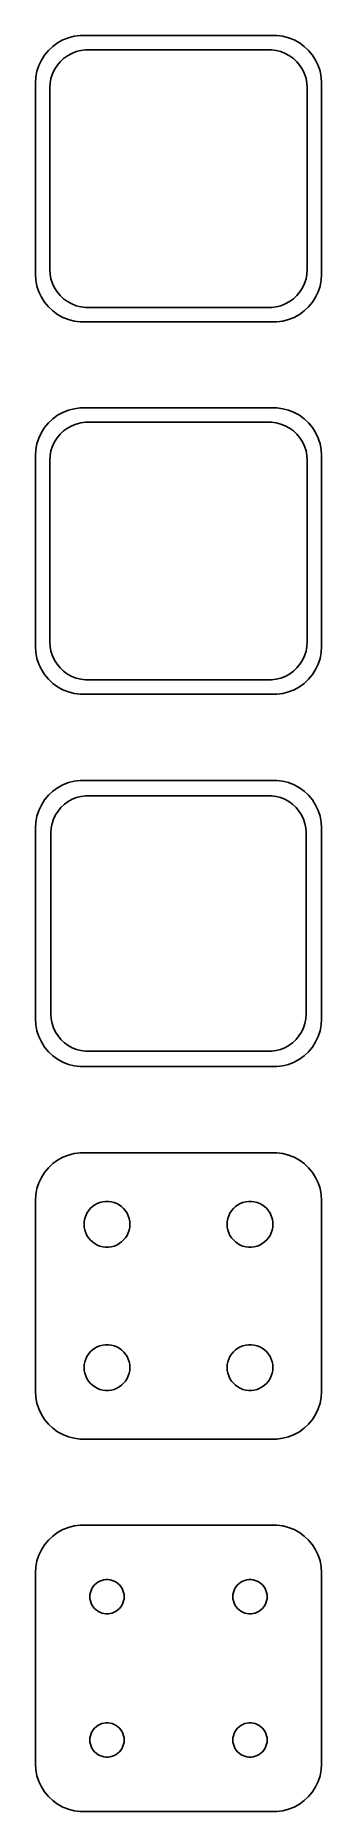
# Model space of a CAD drawing. Header units: metres. Extents: x -15 to 15, y 141 to 327.
import ezdxf

# ---------------------------------------------------------------- set-up
doc = ezdxf.new("R2010")
doc.units = ezdxf.units.M

msp = doc.modelspace()

# ---------------------------------------------------------------- linework, layer by layer
for p, q in [((-13.1871, 325.853), (-13.6448, 325.423)), ((-12.6791, 326.222), (-13.1871, 325.853)), ((-12.1289, 326.524), (-12.6791, 326.222)), ((-11.5451, 326.755), (-12.1289, 326.524)), ((-10.9369, 326.911), (-11.5451, 326.755)), ((-10.3139, 326.99), (-10.9369, 326.911)), ((10.3139, 326.99), (-10.3139, 326.99)), ((-10.2495, 325.429), (-9.75116, 325.492)), ((-9.75116, 325.492), (9.75116, 325.492)), ((9.75116, 325.492), (10.2495, 325.429)), ((10.9369, 326.911), (10.3139, 326.99)), ((11.5451, 326.755), (10.9369, 326.911)), ((12.1289, 326.524), (11.5451, 326.755)), ((12.6791, 326.222), (12.1289, 326.524)), ((13.1871, 325.853), (12.6791, 326.222)), ((13.6448, 325.423), (13.1871, 325.853)), ((-14.6489, 323.841), (-14.8429, 323.243)), ((-14.3815, 324.409), (-14.6489, 323.841)), ((-14.0451, 324.939), (-14.3815, 324.409)), ((-13.6448, 325.423), (-14.0451, 324.939)), ((-13.0052, 323.427), (-12.7361, 323.851)), ((-12.7361, 323.851), (-12.4159, 324.238)), ((-12.4159, 324.238), (-12.0497, 324.582)), ((-12.0497, 324.582), (-11.6433, 324.877)), ((-11.6433, 324.877), (-11.2031, 325.119)), ((-11.2031, 325.119), (-10.7361, 325.304)), ((-10.7361, 325.304), (-10.2495, 325.429)), ((10.2495, 325.429), (10.7361, 325.304)), ((10.7361, 325.304), (11.2031, 325.119)), ((11.2031, 325.119), (11.6433, 324.877)), ((11.6433, 324.877), (12.0497, 324.582)), ((12.0497, 324.582), (12.4159, 324.238)), ((12.4159, 324.238), (12.7361, 323.851)), ((12.7361, 323.851), (13.0052, 323.427)), ((14.0451, 324.939), (13.6448, 325.423)), ((14.3815, 324.409), (14.0451, 324.939)), ((14.6489, 323.841), (14.3815, 324.409)), ((14.8429, 323.243), (14.6489, 323.841)), ((-14.9606, 322.627), (-15, 322)), ((-15, 322), (-15, 302)), ((-14.8429, 323.243), (-14.9606, 322.627)), ((-13.5, 321.5), (-13.4684, 322.001)), ((-13.4684, 322.001), (-13.3743, 322.495)), ((-13.3743, 322.495), (-13.2191, 322.972)), ((-13.2191, 322.972), (-13.0052, 323.427)), ((13.0052, 323.427), (13.2191, 322.972)), ((13.2191, 322.972), (13.3743, 322.495)), ((13.3743, 322.495), (13.4684, 322.001)), ((13.4684, 322.001), (13.5, 321.5)), ((14.9606, 322.627), (14.8429, 323.243)), ((15, 322), (14.9606, 322.627)), ((15, 302), (15, 322)), ((-13.5, 302.5), (-13.5, 321.5)), ((13.5, 321.5), (13.5, 302.5)), ((-15, 302), (-14.9606, 301.373)), ((-14.9606, 301.373), (-14.8429, 300.757)), ((-13.4684, 301.999), (-13.5, 302.5)), ((-13.3743, 301.505), (-13.4684, 301.999)), ((-13.2191, 301.028), (-13.3743, 301.505)), ((13.3743, 301.505), (13.2191, 301.028)), ((13.4684, 301.999), (13.3743, 301.505)), ((13.5, 302.5), (13.4684, 301.999)), ((14.8429, 300.757), (14.9606, 301.373)), ((14.9606, 301.373), (15, 302)), ((-14.8429, 300.757), (-14.6489, 300.159)), ((-14.6489, 300.159), (-14.3815, 299.591)), ((-14.3815, 299.591), (-14.0451, 299.061)), ((-13.0052, 300.573), (-13.2191, 301.028)), ((-12.7361, 300.149), (-13.0052, 300.573)), ((-12.4159, 299.762), (-12.7361, 300.149)), ((-12.0497, 299.418), (-12.4159, 299.762)), ((12.4159, 299.762), (12.0497, 299.418)), ((12.7361, 300.149), (12.4159, 299.762)), ((13.0052, 300.573), (12.7361, 300.149)), ((13.2191, 301.028), (13.0052, 300.573)), ((14.0451, 299.061), (14.3815, 299.591)), ((14.3815, 299.591), (14.6489, 300.159)), ((14.6489, 300.159), (14.8429, 300.757)), ((-14.0451, 299.061), (-13.6448, 298.577)), ((-13.6448, 298.577), (-13.1871, 298.147)), ((-13.1871, 298.147), (-12.6791, 297.778)), ((-12.6791, 297.778), (-12.1289, 297.476)), ((-11.6433, 299.123), (-12.0497, 299.418)), ((-11.2031, 298.881), (-11.6433, 299.123)), ((-10.7361, 298.696), (-11.2031, 298.881)), ((-10.2495, 298.571), (-10.7361, 298.696)), ((-9.75116, 298.508), (-10.2495, 298.571)), ((9.75116, 298.508), (-9.75116, 298.508)), ((10.2495, 298.571), (9.75116, 298.508)), ((10.7361, 298.696), (10.2495, 298.571)), ((11.2031, 298.881), (10.7361, 298.696)), ((11.6433, 299.123), (11.2031, 298.881)), ((12.0497, 299.418), (11.6433, 299.123)), ((12.1289, 297.476), (12.6791, 297.778)), ((12.6791, 297.778), (13.1871, 298.147)), ((13.1871, 298.147), (13.6448, 298.577)), ((13.6448, 298.577), (14.0451, 299.061)), ((-12.1289, 297.476), (-11.5451, 297.245)), ((-11.5451, 297.245), (-10.9369, 297.089)), ((-10.9369, 297.089), (-10.3139, 297.01)), ((-10.3139, 297.01), (10.3139, 297.01)), ((10.3139, 297.01), (10.9369, 297.089)), ((10.9369, 297.089), (11.5451, 297.245)), ((11.5451, 297.245), (12.1289, 297.476)), ((-13.6448, 286.423), (-14.0451, 285.939)), ((-13.1871, 286.853), (-13.6448, 286.423)), ((-12.6791, 287.222), (-13.1871, 286.853)), ((-12.1289, 287.524), (-12.6791, 287.222)), ((-11.5451, 287.755), (-12.1289, 287.524)), ((-10.9369, 287.911), (-11.5451, 287.755)), ((-10.3139, 287.99), (-10.9369, 287.911)), ((-10.7361, 286.304), (-10.2495, 286.429)), ((10.3139, 287.99), (-10.3139, 287.99)), ((-10.2495, 286.429), (-9.75116, 286.492)), ((-9.75116, 286.492), (9.75116, 286.492)), ((9.75116, 286.492), (10.2495, 286.429)), ((10.2495, 286.429), (10.7361, 286.304)), ((10.9369, 287.911), (10.3139, 287.99)), ((11.5451, 287.755), (10.9369, 287.911)), ((12.1289, 287.524), (11.5451, 287.755)), ((12.6791, 287.222), (12.1289, 287.524)), ((13.1871, 286.853), (12.6791, 287.222)), ((13.6448, 286.423), (13.1871, 286.853)), ((14.0451, 285.939), (13.6448, 286.423)), ((-14.6489, 284.841), (-14.8429, 284.243)), ((-14.3815, 285.409), (-14.6489, 284.841)), ((-14.0451, 285.939), (-14.3815, 285.409)), ((-13.0052, 284.427), (-12.7361, 284.851)), ((-12.7361, 284.851), (-12.4159, 285.238)), ((-12.4159, 285.238), (-12.0497, 285.582)), ((-12.0497, 285.582), (-11.6433, 285.877)), ((-11.6433, 285.877), (-11.2031, 286.119)), ((-11.2031, 286.119), (-10.7361, 286.304)), ((10.7361, 286.304), (11.2031, 286.119)), ((11.2031, 286.119), (11.6433, 285.877)), ((11.6433, 285.877), (12.0497, 285.582)), ((12.0497, 285.582), (12.4159, 285.238)), ((12.4159, 285.238), (12.7361, 284.851)), ((12.7361, 284.851), (13.0052, 284.427)), ((14.3815, 285.409), (14.0451, 285.939)), ((14.6489, 284.841), (14.3815, 285.409)), ((14.8429, 284.243), (14.6489, 284.841)), ((-14.9606, 283.627), (-15, 283)), ((-15, 283), (-15, 263)), ((-14.8429, 284.243), (-14.9606, 283.627)), ((-13.5, 282.5), (-13.4684, 283.001)), ((-13.4684, 283.001), (-13.3743, 283.495)), ((-13.3743, 283.495), (-13.2191, 283.972)), ((-13.2191, 283.972), (-13.0052, 284.427)), ((13.0052, 284.427), (13.2191, 283.972)), ((13.2191, 283.972), (13.3743, 283.495)), ((13.3743, 283.495), (13.4684, 283.001)), ((13.4684, 283.001), (13.5, 282.5)), ((14.9606, 283.627), (14.8429, 284.243)), ((15, 283), (14.9606, 283.627)), ((15, 263), (15, 283)), ((-13.5, 263.5), (-13.5, 282.5)), ((13.5, 282.5), (13.5, 263.5)), ((-15, 263), (-14.9606, 262.373)), ((-14.9606, 262.373), (-14.8429, 261.757)), ((-13.4684, 262.999), (-13.5, 263.5)), ((-13.3743, 262.505), (-13.4684, 262.999)), ((-13.2191, 262.028), (-13.3743, 262.505)), ((13.3743, 262.505), (13.2191, 262.028)), ((13.4684, 262.999), (13.3743, 262.505)), ((13.5, 263.5), (13.4684, 262.999)), ((14.8429, 261.757), (14.9606, 262.373)), ((14.9606, 262.373), (15, 263)), ((-14.8429, 261.757), (-14.6489, 261.159)), ((-14.6489, 261.159), (-14.3815, 260.591)), ((-14.3815, 260.591), (-14.0451, 260.061)), ((-13.0052, 261.573), (-13.2191, 262.028)), ((-12.7361, 261.149), (-13.0052, 261.573)), ((-12.4159, 260.762), (-12.7361, 261.149)), ((-12.0497, 260.418), (-12.4159, 260.762)), ((-11.6433, 260.123), (-12.0497, 260.418)), ((12.0497, 260.418), (11.6433, 260.123)), ((12.4159, 260.762), (12.0497, 260.418)), ((12.7361, 261.149), (12.4159, 260.762)), ((13.0052, 261.573), (12.7361, 261.149)), ((13.2191, 262.028), (13.0052, 261.573)), ((14.0451, 260.061), (14.3815, 260.591)), ((14.3815, 260.591), (14.6489, 261.159)), ((14.6489, 261.159), (14.8429, 261.757)), ((-14.0451, 260.061), (-13.6448, 259.577)), ((-13.6448, 259.577), (-13.1871, 259.147)), ((-13.1871, 259.147), (-12.6791, 258.778)), ((-12.6791, 258.778), (-12.1289, 258.476)), ((-11.2031, 259.881), (-11.6433, 260.123)), ((-10.7361, 259.696), (-11.2031, 259.881)), ((-10.2495, 259.571), (-10.7361, 259.696)), ((-9.75116, 259.508), (-10.2495, 259.571)), ((9.75116, 259.508), (-9.75116, 259.508)), ((10.2495, 259.571), (9.75116, 259.508)), ((10.7361, 259.696), (10.2495, 259.571)), ((11.2031, 259.881), (10.7361, 259.696)), ((11.6433, 260.123), (11.2031, 259.881)), ((12.1289, 258.476), (12.6791, 258.778)), ((12.6791, 258.778), (13.1871, 259.147)), ((13.1871, 259.147), (13.6448, 259.577)), ((13.6448, 259.577), (14.0451, 260.061)), ((-12.1289, 258.476), (-11.5451, 258.245)), ((-11.5451, 258.245), (-10.9369, 258.089)), ((-10.9369, 258.089), (-10.3139, 258.01)), ((-10.3139, 258.01), (10.3139, 258.01)), ((10.3139, 258.01), (10.9369, 258.089)), ((10.9369, 258.089), (11.5451, 258.245)), ((11.5451, 258.245), (12.1289, 258.476)), ((-13.6448, 247.423), (-14.0451, 246.939)), ((-13.1871, 247.853), (-13.6448, 247.423)), ((-12.6791, 248.222), (-13.1871, 247.853)), ((-12.1289, 248.524), (-12.6791, 248.222)), ((-11.5451, 248.755), (-12.1289, 248.524)), ((-10.9369, 248.911), (-11.5451, 248.755)), ((-10.3139, 248.99), (-10.9369, 248.911)), ((10.3139, 248.99), (-10.3139, 248.99)), ((-10.2256, 247.304), (-9.74316, 247.365)), ((-9.74316, 247.365), (9.74316, 247.365)), ((9.74316, 247.365), (10.2256, 247.304)), ((10.9369, 248.911), (10.3139, 248.99)), ((11.5451, 248.755), (10.9369, 248.911)), ((12.1289, 248.524), (11.5451, 248.755)), ((12.6791, 248.222), (12.1289, 248.524)), ((13.1871, 247.853), (12.6791, 248.222)), ((13.6448, 247.423), (13.1871, 247.853)), ((14.0451, 246.939), (13.6448, 247.423)), ((-14.6489, 245.841), (-14.8429, 245.243)), ((-14.3815, 246.409), (-14.6489, 245.841)), ((-14.0451, 246.939), (-14.3815, 246.409)), ((-12.8936, 245.366), (-12.633, 245.776)), ((-12.633, 245.776), (-12.323, 246.151)), ((-12.323, 246.151), (-11.9685, 246.484)), ((-11.9685, 246.484), (-11.5751, 246.77)), ((-11.5751, 246.77), (-11.1489, 247.004)), ((-11.1489, 247.004), (-10.6967, 247.183)), ((-10.6967, 247.183), (-10.2256, 247.304)), ((10.2256, 247.304), (10.6967, 247.183)), ((10.6967, 247.183), (11.1489, 247.004)), ((11.1489, 247.004), (11.5751, 246.77)), ((11.5751, 246.77), (11.9685, 246.484)), ((11.9685, 246.484), (12.323, 246.151)), ((12.323, 246.151), (12.633, 245.776)), ((12.633, 245.776), (12.8936, 245.366)), ((14.3815, 246.409), (14.0451, 246.939)), ((14.6489, 245.841), (14.3815, 246.409)), ((14.8429, 245.243), (14.6489, 245.841)), ((-14.9606, 244.627), (-15, 244)), ((-15, 244), (-15, 224)), ((-14.8429, 245.243), (-14.9606, 244.627)), ((-13.3726, 243.5), (-13.3421, 243.985)), ((-13.3421, 243.985), (-13.251, 244.463)), ((-13.251, 244.463), (-13.1007, 244.926)), ((-13.1007, 244.926), (-12.8936, 245.366)), ((12.8936, 245.366), (13.1007, 244.926)), ((13.1007, 244.926), (13.251, 244.463)), ((13.251, 244.463), (13.3421, 243.985)), ((13.3421, 243.985), (13.3726, 243.5)), ((14.9606, 244.627), (14.8429, 245.243)), ((15, 244), (14.9606, 244.627)), ((15, 224), (15, 244)), ((-13.3726, 224.5), (-13.3726, 243.5)), ((13.3726, 243.5), (13.3726, 224.5)), ((-15, 224), (-14.9606, 223.373)), ((-14.9606, 223.373), (-14.8429, 222.757)), ((-13.3421, 224.015), (-13.3726, 224.5)), ((-13.251, 223.537), (-13.3421, 224.015)), ((-13.1007, 223.074), (-13.251, 223.537)), ((13.251, 223.537), (13.1007, 223.074)), ((13.3421, 224.015), (13.251, 223.537)), ((13.3726, 224.5), (13.3421, 224.015)), ((14.8429, 222.757), (14.9606, 223.373)), ((14.9606, 223.373), (15, 224)), ((-14.8429, 222.757), (-14.6489, 222.159)), ((-14.6489, 222.159), (-14.3815, 221.591)), ((-14.3815, 221.591), (-14.0451, 221.061)), ((-12.8936, 222.634), (-13.1007, 223.074)), ((-12.633, 222.224), (-12.8936, 222.634)), ((-12.323, 221.849), (-12.633, 222.224)), ((-11.9685, 221.516), (-12.323, 221.849)), ((-11.5751, 221.23), (-11.9685, 221.516)), ((11.9685, 221.516), (11.5751, 221.23)), ((12.323, 221.849), (11.9685, 221.516)), ((12.633, 222.224), (12.323, 221.849)), ((12.8936, 222.634), (12.633, 222.224)), ((13.1007, 223.074), (12.8936, 222.634)), ((14.0451, 221.061), (14.3815, 221.591)), ((14.3815, 221.591), (14.6489, 222.159)), ((14.6489, 222.159), (14.8429, 222.757)), ((-14.0451, 221.061), (-13.6448, 220.577)), ((-13.6448, 220.577), (-13.1871, 220.147)), ((-13.1871, 220.147), (-12.6791, 219.778)), ((-12.6791, 219.778), (-12.1289, 219.476)), ((-12.1289, 219.476), (-11.5451, 219.245)), ((-11.1489, 220.996), (-11.5751, 221.23)), ((-10.6967, 220.817), (-11.1489, 220.996)), ((-10.2256, 220.696), (-10.6967, 220.817)), ((-9.74316, 220.635), (-10.2256, 220.696)), ((9.74316, 220.635), (-9.74316, 220.635)), ((10.2256, 220.696), (9.74316, 220.635)), ((10.6967, 220.817), (10.2256, 220.696)), ((11.1489, 220.996), (10.6967, 220.817)), ((11.5751, 221.23), (11.1489, 220.996)), ((11.5451, 219.245), (12.1289, 219.476)), ((12.1289, 219.476), (12.6791, 219.778)), ((12.6791, 219.778), (13.1871, 220.147)), ((13.1871, 220.147), (13.6448, 220.577)), ((13.6448, 220.577), (14.0451, 221.061)), ((-11.5451, 219.245), (-10.9369, 219.089)), ((-10.9369, 219.089), (-10.3139, 219.01)), ((-10.3139, 219.01), (10.3139, 219.01)), ((10.3139, 219.01), (10.9369, 219.089)), ((10.9369, 219.089), (11.5451, 219.245)), ((-13.6448, 208.423), (-14.0451, 207.939)), ((-13.1871, 208.853), (-13.6448, 208.423)), ((-12.6791, 209.222), (-13.1871, 208.853)), ((-12.1289, 209.524), (-12.6791, 209.222)), ((-11.5451, 209.755), (-12.1289, 209.524)), ((-10.9369, 209.911), (-11.5451, 209.755)), ((-10.3139, 209.99), (-10.9369, 209.911)), ((10.3139, 209.99), (-10.3139, 209.99)), ((10.9369, 209.911), (10.3139, 209.99)), ((11.5451, 209.755), (10.9369, 209.911)), ((12.1289, 209.524), (11.5451, 209.755)), ((12.6791, 209.222), (12.1289, 209.524)), ((13.1871, 208.853), (12.6791, 209.222)), ((13.6448, 208.423), (13.1871, 208.853)), ((14.0451, 207.939), (13.6448, 208.423)), ((-14.6489, 206.841), (-14.8429, 206.243)), ((-14.3815, 207.409), (-14.6489, 206.841)), ((-14.0451, 207.939), (-14.3815, 207.409)), ((14.3815, 207.409), (14.0451, 207.939)), ((14.6489, 206.841), (14.3815, 207.409)), ((14.8429, 206.243), (14.6489, 206.841)), ((-14.9606, 205.627), (-15, 205)), ((-15, 205), (-15, 185)), ((-14.8429, 206.243), (-14.9606, 205.627)), ((-8.78598, 204.526), (-8.52187, 204.672)), ((-8.52187, 204.672), (-8.24164, 204.783)), ((-8.24164, 204.783), (-7.94971, 204.857)), ((-7.94971, 204.857), (-7.6507, 204.895)), ((-7.6507, 204.895), (-7.34929, 204.895)), ((-7.34929, 204.895), (-7.05028, 204.857)), ((-7.05028, 204.857), (-6.75835, 204.783)), ((-6.75835, 204.783), (-6.47812, 204.672)), ((-6.47812, 204.672), (-6.214, 204.526)), ((6.214, 204.526), (6.47812, 204.672)), ((6.47812, 204.672), (6.75835, 204.783)), ((6.75835, 204.783), (7.05028, 204.857)), ((7.05028, 204.857), (7.34929, 204.895)), ((7.34929, 204.895), (7.6507, 204.895)), ((7.6507, 204.895), (7.94971, 204.857)), ((7.94971, 204.857), (8.24164, 204.783)), ((8.24164, 204.783), (8.52187, 204.672)), ((8.52187, 204.672), (8.78598, 204.526)), ((14.9606, 205.627), (14.8429, 206.243)), ((15, 205), (14.9606, 205.627)), ((15, 185), (15, 205)), ((-9.89999, 202.5), (-9.88107, 202.801)), ((-9.88107, 202.801), (-9.82458, 203.097)), ((-9.82458, 203.097), (-9.73146, 203.383)), ((-9.73146, 203.383), (-9.60313, 203.656)), ((-9.60313, 203.656), (-9.44164, 203.911)), ((-9.44164, 203.911), (-9.24951, 204.143)), ((-9.24951, 204.143), (-9.02982, 204.349)), ((-9.02982, 204.349), (-8.78598, 204.526)), ((-6.214, 204.526), (-5.97017, 204.349)), ((-5.97017, 204.349), (-5.75047, 204.143)), ((-5.75047, 204.143), (-5.55835, 203.911)), ((-5.55835, 203.911), (-5.39685, 203.656)), ((-5.39685, 203.656), (-5.26852, 203.383)), ((-5.26852, 203.383), (-5.1754, 203.097)), ((-5.1754, 203.097), (-5.11891, 202.801)), ((-5.11891, 202.801), (-5.09999, 202.5)), ((5.09999, 202.5), (5.11891, 202.801)), ((5.11891, 202.801), (5.1754, 203.097)), ((5.1754, 203.097), (5.26852, 203.383)), ((5.26852, 203.383), (5.39685, 203.656)), ((5.39685, 203.656), (5.55835, 203.911)), ((5.55835, 203.911), (5.75047, 204.143)), ((5.75047, 204.143), (5.97017, 204.349)), ((5.97017, 204.349), (6.214, 204.526)), ((8.78598, 204.526), (9.02982, 204.349)), ((9.02982, 204.349), (9.24951, 204.143)), ((9.24951, 204.143), (9.44164, 203.911)), ((9.44164, 203.911), (9.60313, 203.656)), ((9.60313, 203.656), (9.73146, 203.383)), ((9.73146, 203.383), (9.82458, 203.097)), ((9.82458, 203.097), (9.88107, 202.801)), ((9.88107, 202.801), (9.89999, 202.5)), ((-9.88107, 202.199), (-9.89999, 202.5)), ((-9.82458, 201.903), (-9.88107, 202.199)), ((-9.73146, 201.617), (-9.82458, 201.903)), ((-9.60313, 201.344), (-9.73146, 201.617)), ((-9.44164, 201.089), (-9.60313, 201.344)), ((-9.24951, 200.857), (-9.44164, 201.089)), ((-5.55835, 201.089), (-5.75047, 200.857)), ((-5.39685, 201.344), (-5.55835, 201.089)), ((-5.26852, 201.617), (-5.39685, 201.344)), ((-5.1754, 201.903), (-5.26852, 201.617)), ((-5.11891, 202.199), (-5.1754, 201.903)), ((-5.09999, 202.5), (-5.11891, 202.199)), ((5.11891, 202.199), (5.09999, 202.5)), ((5.1754, 201.903), (5.11891, 202.199)), ((5.26852, 201.617), (5.1754, 201.903)), ((5.39685, 201.344), (5.26852, 201.617)), ((5.55835, 201.089), (5.39685, 201.344)), ((5.75047, 200.857), (5.55835, 201.089)), ((9.44164, 201.089), (9.24951, 200.857)), ((9.60313, 201.344), (9.44164, 201.089)), ((9.73146, 201.617), (9.60313, 201.344)), ((9.82458, 201.903), (9.73146, 201.617)), ((9.88107, 202.199), (9.82458, 201.903)), ((9.89999, 202.5), (9.88107, 202.199)), ((-9.02982, 200.651), (-9.24951, 200.857)), ((-8.78598, 200.474), (-9.02982, 200.651)), ((-8.52187, 200.328), (-8.78598, 200.474)), ((-8.24164, 200.217), (-8.52187, 200.328)), ((-7.94971, 200.143), (-8.24164, 200.217)), ((-7.6507, 200.105), (-7.94971, 200.143)), ((-7.34929, 200.105), (-7.6507, 200.105)), ((-7.05028, 200.143), (-7.34929, 200.105)), ((-6.75835, 200.217), (-7.05028, 200.143)), ((-6.47812, 200.328), (-6.75835, 200.217)), ((-6.214, 200.474), (-6.47812, 200.328)), ((-5.97017, 200.651), (-6.214, 200.474)), ((-5.75047, 200.857), (-5.97017, 200.651)), ((5.97017, 200.651), (5.75047, 200.857)), ((6.214, 200.474), (5.97017, 200.651)), ((6.47812, 200.328), (6.214, 200.474)), ((6.75835, 200.217), (6.47812, 200.328)), ((7.05028, 200.143), (6.75835, 200.217)), ((7.34929, 200.105), (7.05028, 200.143)), ((7.6507, 200.105), (7.34929, 200.105)), ((7.94971, 200.143), (7.6507, 200.105)), ((8.24164, 200.217), (7.94971, 200.143)), ((8.52187, 200.328), (8.24164, 200.217)), ((8.78598, 200.474), (8.52187, 200.328)), ((9.02982, 200.651), (8.78598, 200.474)), ((9.24951, 200.857), (9.02982, 200.651)), ((-8.52187, 189.672), (-8.24164, 189.783)), ((-8.24164, 189.783), (-7.94971, 189.857)), ((-7.94971, 189.857), (-7.6507, 189.895)), ((-7.6507, 189.895), (-7.34929, 189.895)), ((-7.34929, 189.895), (-7.05028, 189.857)), ((-7.05028, 189.857), (-6.75835, 189.783)), ((-6.75835, 189.783), (-6.47812, 189.672)), ((6.47812, 189.672), (6.75835, 189.783)), ((6.75835, 189.783), (7.05028, 189.857)), ((7.05028, 189.857), (7.34929, 189.895)), ((7.34929, 189.895), (7.6507, 189.895)), ((7.6507, 189.895), (7.94971, 189.857)), ((7.94971, 189.857), (8.24164, 189.783)), ((8.24164, 189.783), (8.52187, 189.672)), ((-9.88107, 187.801), (-9.82458, 188.097)), ((-9.82458, 188.097), (-9.73146, 188.383)), ((-9.73146, 188.383), (-9.60313, 188.656)), ((-9.60313, 188.656), (-9.44164, 188.911)), ((-9.44164, 188.911), (-9.24951, 189.143)), ((-9.24951, 189.143), (-9.02982, 189.349)), ((-9.02982, 189.349), (-8.78598, 189.526)), ((-8.78598, 189.526), (-8.52187, 189.672)), ((-6.47812, 189.672), (-6.214, 189.526)), ((-6.214, 189.526), (-5.97017, 189.349)), ((-5.97017, 189.349), (-5.75047, 189.143)), ((-5.75047, 189.143), (-5.55835, 188.911)), ((-5.55835, 188.911), (-5.39685, 188.656)), ((-5.39685, 188.656), (-5.26852, 188.383)), ((-5.26852, 188.383), (-5.1754, 188.097)), ((-5.1754, 188.097), (-5.11891, 187.801)), ((5.11891, 187.801), (5.1754, 188.097)), ((5.1754, 188.097), (5.26852, 188.383)), ((5.26852, 188.383), (5.39685, 188.656)), ((5.39685, 188.656), (5.55835, 188.911)), ((5.55835, 188.911), (5.75047, 189.143)), ((5.75047, 189.143), (5.97017, 189.349)), ((5.97017, 189.349), (6.214, 189.526)), ((6.214, 189.526), (6.47812, 189.672)), ((8.52187, 189.672), (8.78598, 189.526)), ((8.78598, 189.526), (9.02982, 189.349)), ((9.02982, 189.349), (9.24951, 189.143)), ((9.24951, 189.143), (9.44164, 188.911)), ((9.44164, 188.911), (9.60313, 188.656)), ((9.60313, 188.656), (9.73146, 188.383)), ((9.73146, 188.383), (9.82458, 188.097)), ((9.82458, 188.097), (9.88107, 187.801)), ((-9.89999, 187.5), (-9.88107, 187.801)), ((-9.88107, 187.199), (-9.89999, 187.5)), ((-9.82458, 186.903), (-9.88107, 187.199)), ((-9.73146, 186.617), (-9.82458, 186.903)), ((-9.60313, 186.344), (-9.73146, 186.617)), ((-9.44164, 186.089), (-9.60313, 186.344)), ((-9.24951, 185.857), (-9.44164, 186.089)), ((-5.55835, 186.089), (-5.75047, 185.857)), ((-5.39685, 186.344), (-5.55835, 186.089)), ((-5.26852, 186.617), (-5.39685, 186.344)), ((-5.1754, 186.903), (-5.26852, 186.617)), ((-5.11891, 187.199), (-5.1754, 186.903)), ((-5.11891, 187.801), (-5.09999, 187.5)), ((-5.09999, 187.5), (-5.11891, 187.199)), ((5.09999, 187.5), (5.11891, 187.801)), ((5.11891, 187.199), (5.09999, 187.5)), ((5.1754, 186.903), (5.11891, 187.199)), ((5.26852, 186.617), (5.1754, 186.903)), ((5.39685, 186.344), (5.26852, 186.617)), ((5.55835, 186.089), (5.39685, 186.344)), ((5.75047, 185.857), (5.55835, 186.089)), ((9.44164, 186.089), (9.24951, 185.857)), ((9.60313, 186.344), (9.44164, 186.089)), ((9.73146, 186.617), (9.60313, 186.344)), ((9.82458, 186.903), (9.73146, 186.617)), ((9.88107, 187.199), (9.82458, 186.903)), ((9.88107, 187.801), (9.89999, 187.5)), ((9.89999, 187.5), (9.88107, 187.199)), ((-15, 185), (-14.9606, 184.373)), ((-14.9606, 184.373), (-14.8429, 183.757)), ((-9.02982, 185.651), (-9.24951, 185.857)), ((-8.78598, 185.474), (-9.02982, 185.651)), ((-8.52187, 185.328), (-8.78598, 185.474)), ((-8.24164, 185.217), (-8.52187, 185.328)), ((-7.94971, 185.143), (-8.24164, 185.217)), ((-7.6507, 185.105), (-7.94971, 185.143)), ((-7.34929, 185.105), (-7.6507, 185.105)), ((-7.05028, 185.143), (-7.34929, 185.105)), ((-6.75835, 185.217), (-7.05028, 185.143)), ((-6.47812, 185.328), (-6.75835, 185.217)), ((-6.214, 185.474), (-6.47812, 185.328)), ((-5.97017, 185.651), (-6.214, 185.474)), ((-5.75047, 185.857), (-5.97017, 185.651)), ((5.97017, 185.651), (5.75047, 185.857)), ((6.214, 185.474), (5.97017, 185.651)), ((6.47812, 185.328), (6.214, 185.474)), ((6.75835, 185.217), (6.47812, 185.328)), ((7.05028, 185.143), (6.75835, 185.217)), ((7.34929, 185.105), (7.05028, 185.143)), ((7.6507, 185.105), (7.34929, 185.105)), ((7.94971, 185.143), (7.6507, 185.105)), ((8.24164, 185.217), (7.94971, 185.143)), ((8.52187, 185.328), (8.24164, 185.217)), ((8.78598, 185.474), (8.52187, 185.328)), ((9.02982, 185.651), (8.78598, 185.474)), ((9.24951, 185.857), (9.02982, 185.651)), ((14.8429, 183.757), (14.9606, 184.373)), ((14.9606, 184.373), (15, 185)), ((-14.8429, 183.757), (-14.6489, 183.159)), ((-14.6489, 183.159), (-14.3815, 182.591)), ((-14.3815, 182.591), (-14.0451, 182.061)), ((14.0451, 182.061), (14.3815, 182.591)), ((14.3815, 182.591), (14.6489, 183.159)), ((14.6489, 183.159), (14.8429, 183.757)), ((-14.0451, 182.061), (-13.6448, 181.577)), ((-13.6448, 181.577), (-13.1871, 181.147)), ((-13.1871, 181.147), (-12.6791, 180.778)), ((-12.6791, 180.778), (-12.1289, 180.476)), ((-12.1289, 180.476), (-11.5451, 180.245)), ((11.5451, 180.245), (12.1289, 180.476)), ((12.1289, 180.476), (12.6791, 180.778)), ((12.6791, 180.778), (13.1871, 181.147)), ((13.1871, 181.147), (13.6448, 181.577)), ((13.6448, 181.577), (14.0451, 182.061)), ((-11.5451, 180.245), (-10.9369, 180.089)), ((-10.9369, 180.089), (-10.3139, 180.01)), ((-10.3139, 180.01), (10.3139, 180.01)), ((10.3139, 180.01), (10.9369, 180.089)), ((10.9369, 180.089), (11.5451, 180.245)), ((-13.6448, 169.423), (-14.0451, 168.939)), ((-13.1871, 169.853), (-13.6448, 169.423)), ((-12.6791, 170.222), (-13.1871, 169.853)), ((-12.1289, 170.524), (-12.6791, 170.222)), ((-11.5451, 170.755), (-12.1289, 170.524)), ((-10.9369, 170.911), (-11.5451, 170.755)), ((-10.3139, 170.99), (-10.9369, 170.911)), ((10.3139, 170.99), (-10.3139, 170.99)), ((10.9369, 170.911), (10.3139, 170.99)), ((11.5451, 170.755), (10.9369, 170.911)), ((12.1289, 170.524), (11.5451, 170.755)), ((12.6791, 170.222), (12.1289, 170.524)), ((13.1871, 169.853), (12.6791, 170.222)), ((13.6448, 169.423), (13.1871, 169.853)), ((14.0451, 168.939), (13.6448, 169.423)), ((-14.6489, 167.841), (-14.8429, 167.243)), ((-14.3815, 168.409), (-14.6489, 167.841)), ((-14.0451, 168.939), (-14.3815, 168.409)), ((14.3815, 168.409), (14.0451, 168.939)), ((14.6489, 167.841), (14.3815, 168.409)), ((14.8429, 167.243), (14.6489, 167.841)), ((-14.9606, 166.627), (-15, 166)), ((-15, 166), (-15, 146)), ((-14.8429, 167.243), (-14.9606, 166.627)), ((14.9606, 166.627), (14.8429, 167.243)), ((15, 166), (14.9606, 166.627)), ((15, 146), (15, 166)), ((-9.29999, 163.5), (-9.2858, 163.726)), ((-9.2858, 163.726), (-9.24344, 163.948)), ((-9.24344, 163.948), (-9.17358, 164.163)), ((-9.17358, 164.163), (-9.07735, 164.367)), ((-9.07735, 164.367), (-8.95622, 164.558)), ((-8.95622, 164.558), (-8.81213, 164.732)), ((-8.81213, 164.732), (-8.64735, 164.887)), ((-8.64735, 164.887), (-8.46448, 165.02)), ((-8.46448, 165.02), (-8.26639, 165.129)), ((-8.26639, 165.129), (-8.05623, 165.212)), ((-8.05623, 165.212), (-7.83728, 165.268)), ((-7.83728, 165.268), (-7.61302, 165.296)), ((-7.61302, 165.296), (-7.38696, 165.296)), ((-7.38696, 165.296), (-7.1627, 165.268)), ((-7.1627, 165.268), (-6.94376, 165.212)), ((-6.94376, 165.212), (-6.7336, 165.129)), ((-6.7336, 165.129), (-6.53551, 165.02)), ((-6.53551, 165.02), (-6.35263, 164.887)), ((-6.35263, 164.887), (-6.18785, 164.732)), ((-6.18785, 164.732), (-6.04376, 164.558)), ((-6.04376, 164.558), (-5.92264, 164.367)), ((-5.92264, 164.367), (-5.8264, 164.163)), ((-5.8264, 164.163), (-5.75655, 163.948)), ((-5.75655, 163.948), (-5.71419, 163.726)), ((-5.71419, 163.726), (-5.7, 163.5)), ((5.7, 163.5), (5.71419, 163.726)), ((5.71419, 163.726), (5.75655, 163.948)), ((5.75655, 163.948), (5.8264, 164.163)), ((5.8264, 164.163), (5.92264, 164.367)), ((5.92264, 164.367), (6.04376, 164.558)), ((6.04376, 164.558), (6.18785, 164.732)), ((6.18785, 164.732), (6.35263, 164.887)), ((6.35263, 164.887), (6.53551, 165.02)), ((6.53551, 165.02), (6.7336, 165.129)), ((6.7336, 165.129), (6.94376, 165.212)), ((6.94376, 165.212), (7.1627, 165.268)), ((7.1627, 165.268), (7.38696, 165.296)), ((7.38696, 165.296), (7.61302, 165.296)), ((7.61302, 165.296), (7.83728, 165.268)), ((7.83728, 165.268), (8.05623, 165.212)), ((8.05623, 165.212), (8.26639, 165.129)), ((8.26639, 165.129), (8.46448, 165.02)), ((8.46448, 165.02), (8.64735, 164.887)), ((8.64735, 164.887), (8.81213, 164.732)), ((8.81213, 164.732), (8.95622, 164.558)), ((8.95622, 164.558), (9.07735, 164.367)), ((9.07735, 164.367), (9.17358, 164.163)), ((9.17358, 164.163), (9.24344, 163.948)), ((9.24344, 163.948), (9.2858, 163.726)), ((9.2858, 163.726), (9.29999, 163.5)), ((-9.2858, 163.274), (-9.29999, 163.5)), ((-9.24344, 163.052), (-9.2858, 163.274)), ((-9.17358, 162.837), (-9.24344, 163.052)), ((-9.07735, 162.633), (-9.17358, 162.837)), ((-8.95622, 162.442), (-9.07735, 162.633)), ((-8.81213, 162.268), (-8.95622, 162.442)), ((-8.64735, 162.113), (-8.81213, 162.268)), ((-8.46448, 161.98), (-8.64735, 162.113)), ((-8.26639, 161.871), (-8.46448, 161.98)), ((-8.05623, 161.788), (-8.26639, 161.871)), ((-6.7336, 161.871), (-6.94376, 161.788)), ((-6.53551, 161.98), (-6.7336, 161.871)), ((-6.35263, 162.113), (-6.53551, 161.98)), ((-6.18785, 162.268), (-6.35263, 162.113)), ((-6.04376, 162.442), (-6.18785, 162.268)), ((-5.92264, 162.633), (-6.04376, 162.442)), ((-5.8264, 162.837), (-5.92264, 162.633)), ((-5.75655, 163.052), (-5.8264, 162.837)), ((-5.71419, 163.274), (-5.75655, 163.052)), ((-5.7, 163.5), (-5.71419, 163.274)), ((5.71419, 163.274), (5.7, 163.5)), ((5.75655, 163.052), (5.71419, 163.274)), ((5.8264, 162.837), (5.75655, 163.052)), ((5.92264, 162.633), (5.8264, 162.837)), ((6.04376, 162.442), (5.92264, 162.633)), ((6.18785, 162.268), (6.04376, 162.442)), ((6.35263, 162.113), (6.18785, 162.268)), ((6.53551, 161.98), (6.35263, 162.113)), ((6.7336, 161.871), (6.53551, 161.98)), ((6.94376, 161.788), (6.7336, 161.871)), ((8.26639, 161.871), (8.05623, 161.788)), ((8.46448, 161.98), (8.26639, 161.871)), ((8.64735, 162.113), (8.46448, 161.98)), ((8.81213, 162.268), (8.64735, 162.113)), ((8.95622, 162.442), (8.81213, 162.268)), ((9.07735, 162.633), (8.95622, 162.442)), ((9.17358, 162.837), (9.07735, 162.633)), ((9.24344, 163.052), (9.17358, 162.837)), ((9.2858, 163.274), (9.24344, 163.052)), ((9.29999, 163.5), (9.2858, 163.274)), ((-7.83728, 161.732), (-8.05623, 161.788)), ((-7.61302, 161.704), (-7.83728, 161.732)), ((-7.38696, 161.704), (-7.61302, 161.704)), ((-7.1627, 161.732), (-7.38696, 161.704)), ((-6.94376, 161.788), (-7.1627, 161.732)), ((7.1627, 161.732), (6.94376, 161.788)), ((7.38696, 161.704), (7.1627, 161.732)), ((7.61302, 161.704), (7.38696, 161.704)), ((7.83728, 161.732), (7.61302, 161.704)), ((8.05623, 161.788), (7.83728, 161.732)), ((-9.2858, 148.726), (-9.24344, 148.948)), ((-9.24344, 148.948), (-9.17358, 149.163)), ((-9.17358, 149.163), (-9.07735, 149.367)), ((-9.07735, 149.367), (-8.95622, 149.558)), ((-8.95622, 149.558), (-8.81213, 149.732)), ((-8.81213, 149.732), (-8.64735, 149.887)), ((-8.64735, 149.887), (-8.46448, 150.02)), ((-8.46448, 150.02), (-8.26639, 150.129)), ((-8.26639, 150.129), (-8.05623, 150.212)), ((-8.05623, 150.212), (-7.83728, 150.268)), ((-7.83728, 150.268), (-7.61302, 150.296)), ((-7.61302, 150.296), (-7.38696, 150.296)), ((-7.38696, 150.296), (-7.1627, 150.268)), ((-7.1627, 150.268), (-6.94376, 150.212)), ((-6.94376, 150.212), (-6.7336, 150.129)), ((-6.7336, 150.129), (-6.53551, 150.02)), ((-6.53551, 150.02), (-6.35263, 149.887)), ((-6.35263, 149.887), (-6.18785, 149.732)), ((-6.18785, 149.732), (-6.04376, 149.558)), ((-6.04376, 149.558), (-5.92264, 149.367)), ((-5.92264, 149.367), (-5.8264, 149.163)), ((-5.8264, 149.163), (-5.75655, 148.948)), ((-5.75655, 148.948), (-5.71419, 148.726)), ((5.71419, 148.726), (5.75655, 148.948)), ((5.75655, 148.948), (5.8264, 149.163)), ((5.8264, 149.163), (5.92264, 149.367)), ((5.92264, 149.367), (6.04376, 149.558)), ((6.04376, 149.558), (6.18785, 149.732)), ((6.18785, 149.732), (6.35263, 149.887)), ((6.35263, 149.887), (6.53551, 150.02)), ((6.53551, 150.02), (6.7336, 150.129)), ((6.7336, 150.129), (6.94376, 150.212)), ((6.94376, 150.212), (7.1627, 150.268)), ((7.1627, 150.268), (7.38696, 150.296)), ((7.38696, 150.296), (7.61302, 150.296)), ((7.61302, 150.296), (7.83728, 150.268)), ((7.83728, 150.268), (8.05623, 150.212)), ((8.05623, 150.212), (8.26639, 150.129)), ((8.26639, 150.129), (8.46448, 150.02)), ((8.46448, 150.02), (8.64735, 149.887)), ((8.64735, 149.887), (8.81213, 149.732)), ((8.81213, 149.732), (8.95622, 149.558)), ((8.95622, 149.558), (9.07735, 149.367)), ((9.07735, 149.367), (9.17358, 149.163)), ((9.17358, 149.163), (9.24344, 148.948)), ((9.24344, 148.948), (9.2858, 148.726)), ((-9.29999, 148.5), (-9.2858, 148.726)), ((-9.2858, 148.274), (-9.29999, 148.5)), ((-9.24344, 148.052), (-9.2858, 148.274)), ((-9.17358, 147.837), (-9.24344, 148.052)), ((-9.07735, 147.633), (-9.17358, 147.837)), ((-8.95622, 147.442), (-9.07735, 147.633)), ((-8.81213, 147.268), (-8.95622, 147.442)), ((-8.64735, 147.113), (-8.81213, 147.268)), ((-8.46448, 146.98), (-8.64735, 147.113)), ((-8.26639, 146.871), (-8.46448, 146.98)), ((-6.53551, 146.98), (-6.7336, 146.871)), ((-6.35263, 147.113), (-6.53551, 146.98)), ((-6.18785, 147.268), (-6.35263, 147.113)), ((-6.04376, 147.442), (-6.18785, 147.268)), ((-5.92264, 147.633), (-6.04376, 147.442)), ((-5.8264, 147.837), (-5.92264, 147.633)), ((-5.75655, 148.052), (-5.8264, 147.837)), ((-5.71419, 148.274), (-5.75655, 148.052)), ((-5.71419, 148.726), (-5.7, 148.5)), ((-5.7, 148.5), (-5.71419, 148.274)), ((5.7, 148.5), (5.71419, 148.726)), ((5.71419, 148.274), (5.7, 148.5)), ((5.75655, 148.052), (5.71419, 148.274)), ((5.8264, 147.837), (5.75655, 148.052)), ((5.92264, 147.633), (5.8264, 147.837)), ((6.04376, 147.442), (5.92264, 147.633)), ((6.18785, 147.268), (6.04376, 147.442)), ((6.35263, 147.113), (6.18785, 147.268)), ((6.53551, 146.98), (6.35263, 147.113)), ((6.7336, 146.871), (6.53551, 146.98)), ((8.46448, 146.98), (8.26639, 146.871)), ((8.64735, 147.113), (8.46448, 146.98)), ((8.81213, 147.268), (8.64735, 147.113)), ((8.95622, 147.442), (8.81213, 147.268)), ((9.07735, 147.633), (8.95622, 147.442)), ((9.17358, 147.837), (9.07735, 147.633)), ((9.24344, 148.052), (9.17358, 147.837)), ((9.2858, 148.274), (9.24344, 148.052)), ((9.2858, 148.726), (9.29999, 148.5)), ((9.29999, 148.5), (9.2858, 148.274)), ((-15, 146), (-14.9606, 145.373)), ((-14.9606, 145.373), (-14.8429, 144.757)), ((-8.05623, 146.788), (-8.26639, 146.871)), ((-7.83728, 146.732), (-8.05623, 146.788)), ((-7.61302, 146.704), (-7.83728, 146.732)), ((-7.38696, 146.704), (-7.61302, 146.704)), ((-7.1627, 146.732), (-7.38696, 146.704)), ((-6.94376, 146.788), (-7.1627, 146.732)), ((-6.7336, 146.871), (-6.94376, 146.788)), ((6.94376, 146.788), (6.7336, 146.871)), ((7.1627, 146.732), (6.94376, 146.788)), ((7.38696, 146.704), (7.1627, 146.732)), ((7.61302, 146.704), (7.38696, 146.704)), ((7.83728, 146.732), (7.61302, 146.704)), ((8.05623, 146.788), (7.83728, 146.732)), ((8.26639, 146.871), (8.05623, 146.788)), ((14.8429, 144.757), (14.9606, 145.373)), ((14.9606, 145.373), (15, 146)), ((-14.8429, 144.757), (-14.6489, 144.159)), ((-14.6489, 144.159), (-14.3815, 143.591)), ((-14.3815, 143.591), (-14.0451, 143.061)), ((14.0451, 143.061), (14.3815, 143.591)), ((14.3815, 143.591), (14.6489, 144.159)), ((14.6489, 144.159), (14.8429, 144.757)), ((-14.0451, 143.061), (-13.6448, 142.577)), ((-13.6448, 142.577), (-13.1871, 142.147)), ((-13.1871, 142.147), (-12.6791, 141.778)), ((-12.6791, 141.778), (-12.1289, 141.476)), ((-12.1289, 141.476), (-11.5451, 141.245)), ((11.5451, 141.245), (12.1289, 141.476)), ((12.1289, 141.476), (12.6791, 141.778)), ((12.6791, 141.778), (13.1871, 142.147)), ((13.1871, 142.147), (13.6448, 142.577)), ((13.6448, 142.577), (14.0451, 143.061)), ((-11.5451, 141.245), (-10.9369, 141.089)), ((-10.9369, 141.089), (-10.3139, 141.01)), ((-10.3139, 141.01), (10.3139, 141.01)), ((10.3139, 141.01), (10.9369, 141.089)), ((10.9369, 141.089), (11.5451, 141.245))]:
    msp.add_line(p, q)

doc.saveas('drawing.dxf')
